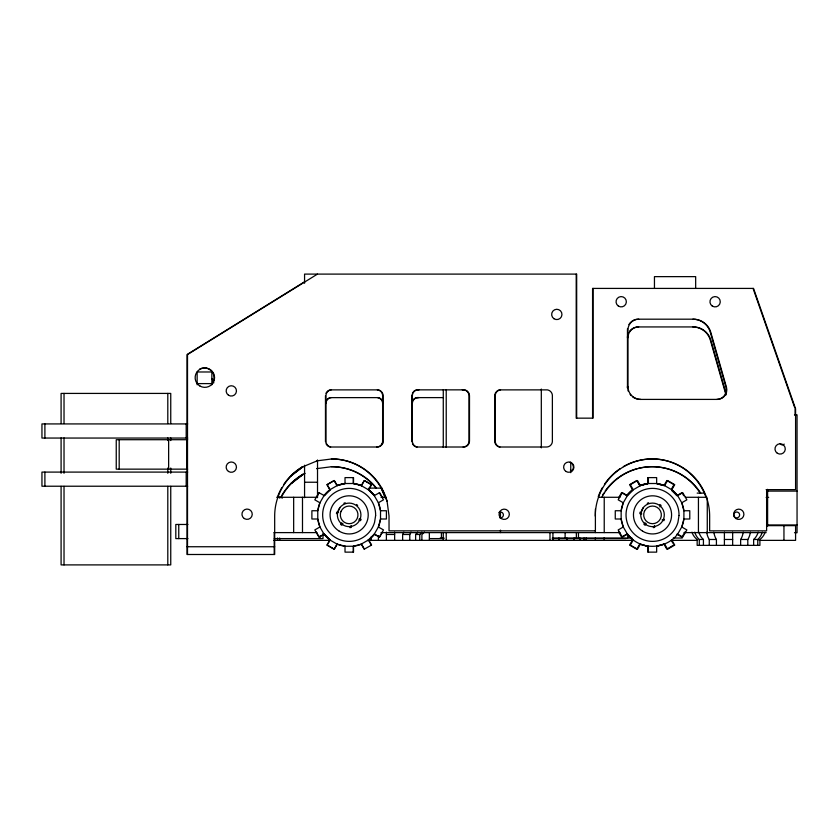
<?xml version="1.0" encoding="UTF-8"?>
<svg xmlns="http://www.w3.org/2000/svg" width="839" height="839" viewBox="0 0 839 839"><rect width="100%" height="100%" fill="white"/><g stroke="black" fill="none" stroke-linecap="round" stroke-linejoin="round"><path stroke-width="1.26" d="M336.47 513.657L336.67 512.199L338.62 512.461M640.052 512.199L639.853 513.657L641.793 513.919M337.509 513.069L339.973 507.49M640.891 513.069L643.356 507.49M664.467 519.289L663.901 520.652L662.086 519.897M317.415 495.734L319.187 492.671M368.657 489.766A31.651 31.651 0 0 1 374.498 495.608L368.657 489.766L371.593 484.669L364.441 480.537L361.494 485.634A31.651 31.651 0 0 0 353.523 483.505L345.018 483.505A31.651 31.651 0 0 0 337.037 485.634L329.884 489.766A31.651 31.651 0 0 0 324.043 495.608L319.911 502.771A31.651 31.651 0 0 0 317.771 510.741L317.771 519.005A31.651 31.651 0 0 0 319.911 526.986L324.043 534.139A31.651 31.651 0 0 0 329.884 539.98L337.037 544.112A31.651 31.651 0 0 0 345.018 546.252L353.523 546.252A31.651 31.651 0 0 0 361.494 544.112L364.441 549.209M353.271 477.611L353.271 483.505A31.651 31.651 0 0 1 361.252 485.634L364.199 480.537L371.352 484.669L368.415 489.766L374.257 495.608L378.379 502.771A31.651 31.651 0 0 1 380.518 510.741L380.518 519.005A31.651 31.651 0 0 1 378.379 526.986L374.257 534.139L368.415 539.98L361.252 544.112L364.199 549.209L371.593 545.077L368.657 539.98L374.498 534.139L379.595 537.086L382.542 531.978M337.278 544.112L334.331 549.209L327.179 545.077L330.126 539.98L324.284 534.139L319.187 537.086L316.23 531.978M618.637 497.779L621.584 492.671L626.681 495.608L632.522 489.766L629.586 484.669L636.738 480.537L638.657 483.872M638.5 546.158L636.738 549.209L629.586 545.077L632.522 539.98L626.681 534.139L621.584 537.086L618.637 531.978M638.825 545.591L639.328 544.721M671.494 489.001L672.826 486.714M673.193 486.075L673.654 485.278M677.629 534.139L681.761 526.986A31.651 31.651 0 0 0 683.9 519.005L683.9 510.741A31.651 31.651 0 0 0 681.761 502.771L677.629 495.608A31.651 31.651 0 0 0 671.787 489.766L664.635 485.634A31.651 31.651 0 0 0 656.654 483.505L648.39 483.505A31.651 31.651 0 0 0 640.409 485.634L633.256 489.766A31.651 31.651 0 0 0 627.415 495.608L623.283 502.771A31.651 31.651 0 0 0 621.154 510.741L621.154 519.005A31.651 31.651 0 0 0 623.283 526.986L627.415 534.139A31.651 31.651 0 0 0 633.256 539.98C646.628 550.374 667.404 547.647 677.629 534.139L682.726 537.086L686.858 529.933L681.761 526.986L683.9 519.005L689.784 519.005L689.784 510.741L683.9 510.741L681.761 502.771L686.858 499.824L682.726 492.671L677.629 495.608L671.787 489.766L674.734 484.669L667.582 480.537L664.635 485.634L656.654 483.505L656.654 477.611L647.656 477.611L647.656 483.505L639.675 485.634A31.651 31.651 0 0 1 647.656 483.505M684.949 531.978L681.992 537.086L676.895 534.139M659.863 506.945L661.059 505.393L659.894 504.491M341.788 522.781L340.582 524.333L341.735 525.235L342.941 523.683M645.16 522.781L643.953 524.333L645.118 525.235L646.324 523.683M324.043 495.608L329.884 489.766L326.937 484.669L334.09 480.537L337.037 485.634L345.259 483.505A31.651 31.651 0 0 0 337.278 485.634L334.331 480.537L327.179 484.669L330.126 489.766L324.284 495.608L318.935 492.671L314.814 499.824L319.911 502.771L317.771 510.741L311.888 510.741L311.888 519.005L317.771 519.005L319.911 526.986L314.814 529.933L318.935 537.086L324.043 534.139L329.884 539.98L326.937 545.077L334.09 549.209L337.037 544.112L345.259 546.252M290.955 475.692L302.795 466.599A57.188 57.188 0 0 0 283.834 484.365M291.427 475.692L303.267 466.599L317.058 460.894M290.955 483.442L302.795 474.36L305.102 473.406M291.427 483.442L303.267 474.36A57.188 57.188 0 0 0 281.149 497.464M304.914 281.579L187.045 354.54L187.045 423.831M317.467 274.101L187.506 354.54L187.506 554.495M367.618 540.578L368.657 539.98A31.651 31.651 0 0 0 374.498 534.139M671.892 490.605L676.895 495.608L681.992 492.671M343.854 503.295L345.217 502.739M647.236 503.295L648.589 502.739M361.494 544.112L353.271 546.252L353.271 552.135M657.063 545.948L663.901 544.112L666.848 549.209L673.895 544.91M316.586 460.894L331.866 458.943A57.188 57.188 0 0 1 387.094 501.323L389.023 515.954L389.044 530.846L595.281 530.846M316.586 468.644L331.866 466.694A57.188 57.188 0 0 1 376.449 488.078M349.853 527.616L351.31 527.427L351.059 525.476M653.235 527.616L654.693 527.427L654.43 525.476M331.248 389.852L330.954 389.883A5.936 5.936 0 0 0 325.941 395.746L325.941 441.115A6.041 6.041 0 0 0 330.639 447.009M418.189 389.81L416.878 389.883A5.936 5.936 0 0 0 413.291 391.886M331.248 397.613L330.954 397.634A5.936 5.936 0 0 0 325.941 403.496M500.526 389.852L500.243 389.883A5.936 5.936 0 0 0 495.23 395.746L495.23 441.115A6.041 6.041 0 0 0 499.929 447.009M418.189 397.56L416.878 397.634A5.936 5.936 0 0 0 416.071 397.822M462.289 389.852L463.6 389.799M197.144 383.601L211.858 383.601M417.172 389.852L464.261 389.852M417.172 397.613L443.464 397.613M794.491 414.854L797.05 414.854L797.05 532.713L794.491 532.713M187.674 423.926L41.95 423.926L41.95 438.052L187.674 438.052M187.621 439.709L116.243 439.709L116.243 469.148L187.621 469.148M381.735 443.957L382.437 443.957M187.674 472.095L41.95 472.095L41.95 486.221L187.674 486.221M304.567 482.236L317.52 482.236M368.919 488.109L381.829 488.109M766.143 489.63L795.582 489.63L795.582 408.824L753.537 288.417L592.575 288.417L592.575 418.158M767.612 491.098L797.05 491.098M697.157 493.112L703.428 493.112M276.65 497.286L316.88 497.286M380.99 497.286L386.223 497.286M598.857 497.286L619.927 497.286M685.348 497.286L706.962 497.286M766.143 497.391L768.66 497.391M187.915 524.469L175.812 524.469L175.812 538.596L187.915 538.596M767.612 524.952L797.05 524.952M766.836 525.644L795.582 525.644L795.582 540.368L759.106 540.368M274.028 532.608L316.88 532.608M380.99 532.608L619.927 532.608M684.037 532.608L766.143 532.608M386.391 534.474L394.645 534.474M402.626 540.368L402.626 534.474L409.778 534.474A14.724 7.362 90 0 0 411.016 532.136M415.62 540.368L415.62 534.474L419.752 534.474A14.724 12.742 90 0 0 421.891 532.136M440.181 538.019L444.02 538.019M552.377 538.019L631.882 538.019M673.266 538.019L682.285 538.019M274.269 538.596L323.005 538.596L323.005 533.457M429.505 538.596L443.862 538.596M552.324 538.596L625.925 538.596M694.797 532.188A14.724 12.742 -90 0 0 699.296 539.477L703.428 539.477L703.428 545.371M706.669 532.188A14.724 7.362 -90 0 0 709.27 539.477L716.422 539.477L716.422 545.371M724.403 539.477L732.657 539.477M740.638 545.371L740.638 539.477L747.801 539.477A14.724 7.362 90 0 0 750.391 532.188M753.642 545.371L753.642 539.477L757.764 539.477A14.724 12.742 90 0 0 762.263 532.188M273.724 540.368L330 540.368M367.744 540.368L633.015 540.368M671.032 540.368L697.545 540.368M187.045 546.745L274.678 546.745M417.717 389.81L419.028 389.852M417.717 397.56L419.028 397.613M463.128 389.799L464.439 389.873A5.936 5.936 0 0 1 469.494 395.746L469.494 441.115A5.883 5.883 0 0 1 463.6 447.009L416.574 447.009A6.041 6.041 0 0 1 413.197 444.88M377.393 389.852L377.571 389.873A5.936 5.936 0 0 1 381.682 392.547L382.091 393.292A5.936 5.936 0 0 1 382.615 395.746L382.615 443.684M377.393 397.613L377.571 397.623A5.936 5.936 0 0 1 381.682 400.297L382.091 401.042A5.936 5.936 0 0 1 382.615 403.496M657.063 483.809L662.758 485.33M639.675 544.112L647.656 546.252L647.656 552.135L656.654 552.135L656.654 546.252M353.271 483.505L361.494 485.634M359.281 518.533L361.085 519.289L360.518 520.652L358.714 519.897M674 484.669L666.848 480.537L663.901 485.634A31.651 31.651 0 0 0 657.084 483.673M361.252 485.634L368.415 489.766A31.651 31.651 0 0 1 374.257 495.608L379.595 492.671L382.542 497.779M374.257 534.139L379.354 537.086L383.486 529.933L378.379 526.986L380.518 519.005L386.412 519.005L386.412 510.741L380.518 510.741L378.379 502.771L383.486 499.824L379.354 492.671M356.512 504.491L357.676 505.393M682.589 493.689L683.764 495.734M671.787 539.98L674.734 545.077L667.582 549.209L664.635 544.112M638.825 484.166L639.234 484.879M671.494 540.746L672.951 543.263M368.415 539.98L371.352 545.077M381.388 487.532L387.094 501.323M380.916 487.532L385.321 498.188M753.065 288.417L794.68 407.597M726.102 393.753L710.811 340.131A18.175 18.175 0 0 0 693.339 326.937L638.248 326.937A10.792 10.792 0 0 0 629.69 331.164M725.987 394.991L710.339 340.131A18.175 18.175 0 0 0 692.867 326.937M795.11 408.824L795.11 415.336M783.951 525.644L783.951 540.368M767.612 489.336L767.612 526.2M766.615 489.63L766.615 530.846L709.647 530.846L709.647 516.121A57.188 57.188 0 0 0 652.459 458.943A57.188 57.188 0 0 0 595.281 516.121M757.764 539.477L757.764 545.371M747.801 539.477L747.801 545.371M732.657 532.188L732.657 545.371M724.403 532.188L724.403 545.371M709.27 539.477L709.27 545.371M707.267 498.586L707.267 532.608M699.296 539.477L699.296 545.371M698.436 497.286L698.436 532.608M695.667 288.417L695.667 276.639L654.451 276.639L654.451 288.417M648.39 477.611L648.39 483.505L640.409 485.634L637.472 480.537L630.32 484.669L633.256 489.766L627.415 495.608L622.318 492.671L618.186 499.824L623.283 502.771L621.154 510.741L615.26 510.741L615.26 519.005L621.154 519.005L623.283 526.986L618.186 529.933L622.318 537.086L627.415 534.139L633.256 539.98L630.32 545.077L637.472 549.209L640.409 544.112A31.651 31.651 0 0 0 648.39 546.252L648.39 552.135M627.929 387.849L627.929 329.968A10.792 10.792 0 0 1 638.72 319.187M627.761 534.181L627.761 538.019M627.457 387.849L627.457 329.968A10.792 10.792 0 0 1 627.551 328.563M604.227 497.286L604.227 532.608M604.227 537.747L604.227 540.368M595.396 509.063L595.396 532.608M595.396 537.747L595.396 540.368M593.047 288.417L593.047 418.158L576.204 418.158L576.204 274.101M586.188 538.009L586.188 540.368M584.049 538.009L584.049 540.368M579.917 538.009L579.917 540.368M578.449 532.901L578.449 538.019M576.676 418.158L576.676 274.101L304.567 274.101L304.567 283.267M576.362 532.901L576.362 538.019M574.075 538.009L574.075 540.368M570.751 462.226L570.751 472.682M566.923 538.009L566.923 540.368M565.119 532.901L565.119 538.019M558.942 538.009L558.942 540.368M552.932 532.513L552.932 540.368M549.985 532.513L549.985 540.368M541.312 389.065L541.312 447.858M500.464 512L500.464 517.894M500.464 530.154L500.464 532.608M446.222 389.831L446.222 447.428M446.222 532.513L446.222 540.368M443.275 389.831L443.275 447.428M443.275 532.513L443.275 540.368M441.419 532.901L441.419 538.019M429.348 532.681L429.348 540.368M421.891 540.368L421.891 534.474A14.724 14.724 0 0 0 424.366 532.136M419.752 534.474L419.752 540.368M409.778 534.474L409.778 540.368M394.645 532.136L394.645 540.368M386.391 532.136L386.391 540.368M378.41 535.649L378.41 540.368M371.258 536.834L371.258 540.368M353.523 483.505L353.523 477.611L345.018 477.611L345.018 483.505M353.523 546.252L353.523 552.135L345.018 552.135L345.018 546.252M325.469 395.746L325.469 441.115A6.041 6.041 0 0 0 325.511 441.796M320.058 536.027L320.058 538.596M317.52 459.982L317.52 497.674M304.567 465.215L304.567 497.705M302.491 497.286L302.491 532.608M293.66 497.286L293.66 532.608M279.681 538.009L279.681 540.368M277.541 538.009L277.541 540.368M274.206 532.713L274.206 554.495M211.858 384.776L211.858 371.981L197.144 371.981L197.144 384.776M187.045 436.909L187.045 439.521M187.045 468.204L187.045 472.21M187.045 486.505L187.045 554.495L274.678 554.495L274.678 516.121A57.188 57.188 0 0 1 303.267 466.599M186.772 439.709L186.772 469.148M186.195 423.926L186.195 438.052M186.195 472.095L186.195 486.221M178.759 524.469L178.759 538.596M170.747 423.527L170.747 393.418L61.09 393.418L61.09 423.527M170.747 437.927L170.747 440.538M170.747 468.026L170.747 473.269M170.747 486.358L170.747 564.899L61.09 564.899L61.09 486.358M168.639 439.709L168.639 469.148M167.8 393.418L167.8 423.527M167.8 437.927L167.8 440.538M167.8 468.026L167.8 473.269M167.8 486.358L167.8 564.899M119.19 439.709L119.19 469.148M64.026 393.418L64.026 423.527M64.026 437.927L64.026 473.269M64.026 486.358L64.026 564.899M61.09 437.927L61.09 473.269M44.897 423.926L44.897 438.052M44.897 472.095L44.897 486.221M627.457 337.729A10.792 10.792 0 0 1 627.551 336.324M602.475 495.293A57.188 57.188 0 0 1 603.755 493.164M605.139 491.088A57.188 57.188 0 0 1 637.189 468.644M638.395 468.34A57.188 57.188 0 0 1 700.229 493.164M281.873 495.293A57.188 57.188 0 0 1 302.795 474.36M331.395 466.694A57.188 57.188 0 0 1 375.987 488.078M212.791 380.549A9.711 9.711 0 0 1 213.767 382.888M325.993 401.052A5.936 5.936 0 0 1 328.878 398.126M329.664 397.822A5.936 5.936 0 0 1 330.482 397.634L378.043 397.623A5.936 5.936 0 0 1 382.154 400.297L382.563 401.042A5.936 5.936 0 0 1 383.035 402.657M412.4 401.052A5.936 5.936 0 0 1 415.284 398.126M627.929 337.729A10.792 10.792 0 0 1 638.72 326.937M601.752 497.464A57.188 57.188 0 0 1 700.701 493.164M211.722 378.536A9.711 9.711 0 0 1 213.263 380.549M412.348 403.496A5.936 5.936 0 0 1 417.35 397.634M570.415 470.018A5.149 5.149 0 0 1 571.621 470.606M403.863 532.136A14.724 7.362 -90 0 1 402.626 534.474M417.759 532.136A14.724 12.742 90 0 1 415.62 534.474M703.428 539.477A14.724 12.742 -90 0 1 698.929 532.188M758.131 532.188A14.724 12.742 90 0 1 753.642 539.477M691.965 532.188A14.724 14.724 0 0 0 697.157 539.477L697.157 545.371L759.903 545.371L759.903 539.477A14.724 14.724 0 0 0 765.095 532.188M743.239 532.188A14.724 7.362 -90 0 1 740.638 539.477M716.422 539.477A14.724 7.362 -90 0 1 713.821 532.188M279.681 496.94A7.918 7.918 0 0 1 282.334 498.114M278.149 497.139A7.918 6.859 -90 0 1 279.838 498.114M640.807 399.406A12.879 12.879 0 0 1 627.929 386.517M417.046 447.009A6.041 6.041 0 0 1 412.348 441.115L412.348 395.746A5.936 5.936 0 0 1 417.35 389.883M784.203 444.104A2.653 2.653 0 0 1 780.039 443.558M498.985 512.398A2.947 2.947 0 0 1 503.379 514.559A2.947 2.947 0 0 1 499.698 517.789M632.491 396.742A12.879 12.879 0 0 0 640.335 399.406L717.282 399.406A9.544 9.544 0 0 0 726.459 387.24L710.811 332.37A18.175 18.175 0 0 0 693.339 319.187L638.248 319.187A10.792 10.792 0 0 0 628.904 324.578M631.232 395.63A12.879 12.879 0 0 1 630.12 394.361M628.432 391.446A12.879 12.879 0 0 1 627.897 389.852M627.562 388.205A12.879 12.879 0 0 1 627.457 386.517M692.867 319.187A18.175 18.175 0 0 1 710.339 332.37L725.987 387.24A9.544 9.544 0 0 1 716.81 399.406M598.249 496.583A57.188 57.188 0 0 1 602.475 487.532M604.437 484.365A57.188 57.188 0 0 1 620.241 468.571M623.398 466.599A57.188 57.188 0 0 1 706.144 497.758M277.646 496.583A57.188 57.188 0 0 1 281.873 487.532M331.395 458.943A57.188 57.188 0 0 1 385.541 497.758M382.615 441.115A5.883 5.883 0 0 1 382.175 443.37L381.829 444.062A5.883 5.883 0 0 1 376.732 447.009M199.525 369.233A9.711 9.711 0 0 1 212.791 382.5M325.993 393.302A5.936 5.936 0 0 1 326.392 392.558M326.895 391.886A5.936 5.936 0 0 1 330.482 389.883L378.043 389.873A5.936 5.936 0 0 1 382.154 392.547L382.563 393.292A5.936 5.936 0 0 1 383.087 395.746L383.087 441.115A5.883 5.883 0 0 1 382.647 443.37L382.301 444.062A5.883 5.883 0 0 1 377.204 447.009L330.167 447.009A6.041 6.041 0 0 1 326.791 444.88M326.402 444.334A6.041 6.041 0 0 1 326.067 443.737M463.128 447.009A5.883 5.883 0 0 0 469.022 441.115L469.022 395.746A5.936 5.936 0 0 0 463.967 389.873M412.798 444.334A6.041 6.041 0 0 1 412.473 443.737M411.907 441.796A6.041 6.041 0 0 1 411.876 441.115L411.876 395.746A5.936 5.936 0 0 1 411.928 394.907M412.4 393.302A5.936 5.936 0 0 1 412.798 392.558M569.943 462.258A5.149 5.149 0 0 1 570.604 471.759M495.356 443.737A6.041 6.041 0 0 0 499.457 447.009L546.493 447.009A5.883 5.883 0 0 0 551.59 444.062L551.926 443.37A5.883 5.883 0 0 0 552.377 441.115L552.377 395.746A5.936 5.936 0 0 0 551.842 393.292L551.443 392.547A5.936 5.936 0 0 0 547.322 389.873L499.771 389.883A5.936 5.936 0 0 0 497.433 390.785M495.094 443.107A6.041 6.041 0 0 1 494.758 441.115L494.758 395.746A5.936 5.936 0 0 1 494.989 394.089M495.283 393.302A5.936 5.936 0 0 1 495.681 392.558M496.185 391.886A5.936 5.936 0 0 1 496.772 391.289M663.901 544.112A31.651 31.651 0 0 1 657.084 546.074M626.681 495.608A31.651 31.651 0 0 1 632.522 489.766M671.976 490.5A31.651 31.651 0 0 1 676.895 495.608M324.284 495.608A31.651 31.651 0 0 1 330.126 489.766M375.631 515.492L374.572 522.319A26.491 26.491 0 0 1 331.646 534.779A26.491 26.491 0 0 1 338.505 490.616A26.491 26.491 0 0 1 375.631 515.492M679.013 515.492L677.954 522.319A26.491 26.491 0 0 1 635.029 534.779A26.491 26.491 0 0 1 641.887 490.616A26.491 26.491 0 0 1 679.013 515.492M341.064 511.308L340.424 513.52A8.83 8.83 0 0 0 351.604 523.358A8.83 8.83 0 0 0 355.788 509.063A8.83 8.83 0 0 0 341.064 511.308M644.446 511.308L643.796 513.52A8.83 8.83 0 0 0 654.986 523.358A8.83 8.83 0 0 0 659.171 509.063A8.83 8.83 0 0 0 644.446 511.308M339.229 531.171A19.066 19.066 0 0 0 368.216 515.314A19.066 19.066 0 0 0 339.994 498.146A19.066 19.066 0 0 0 339.229 531.171M341.767 524.05A11.777 11.777 0 0 0 360.78 516.688A11.777 11.777 0 0 0 344.892 503.893A11.777 11.777 0 0 0 341.767 524.05M199.997 386.055A9.711 9.711 0 0 0 214.564 377.644A9.711 9.711 0 0 0 199.997 369.233A9.711 9.711 0 0 0 199.997 386.055M777.292 453.228A5.149 5.149 0 0 0 785.273 449.243A5.149 5.149 0 0 0 777.837 444.313A5.149 5.149 0 0 0 777.292 453.228M228.46 395.2A5.149 5.149 0 0 0 236.451 391.215A5.149 5.149 0 0 0 229.005 386.297A5.149 5.149 0 0 0 228.46 395.2M618.364 306.046A5.149 5.149 0 0 0 626.345 302.061A5.149 5.149 0 0 0 618.909 297.132A5.149 5.149 0 0 0 618.364 306.046M712.269 306.046A5.149 5.149 0 0 0 720.261 302.061A5.149 5.149 0 0 0 712.814 297.132A5.149 5.149 0 0 0 712.269 306.046M228.46 471.445A5.149 5.149 0 0 0 236.451 467.459A5.149 5.149 0 0 0 229.005 462.541A5.149 5.149 0 0 0 228.46 471.445M501.355 518.575A5.149 5.149 0 0 0 509.336 514.59A5.149 5.149 0 0 0 501.89 509.672A5.149 5.149 0 0 0 501.355 518.575M565.937 471.445A5.149 5.149 0 0 0 573.918 467.459A5.149 5.149 0 0 0 566.482 462.541A5.149 5.149 0 0 0 565.937 471.445M735.929 518.575A5.149 5.149 0 0 0 743.91 514.59A5.149 5.149 0 0 0 736.474 509.672A5.149 5.149 0 0 0 735.929 518.575M244.264 518.523A5.149 5.149 0 0 0 252.245 514.538A5.149 5.149 0 0 0 244.799 509.609A5.149 5.149 0 0 0 244.264 518.523M553.971 318.726A5.149 5.149 0 0 0 561.952 314.74A5.149 5.149 0 0 0 554.516 309.811A5.149 5.149 0 0 0 553.971 318.726M735.226 517.495A2.947 2.947 0 0 0 739.641 514.947A2.947 2.947 0 0 0 735.226 512.398A2.947 2.947 0 0 0 735.226 517.495M642.611 531.171A19.066 19.066 0 0 0 671.588 515.314A19.066 19.066 0 0 0 643.377 498.146A19.066 19.066 0 0 0 642.611 531.171M645.139 524.05A11.777 11.777 0 0 0 664.163 516.688A11.777 11.777 0 0 0 648.274 503.893A11.777 11.777 0 0 0 645.139 524.05"/></g></svg>
